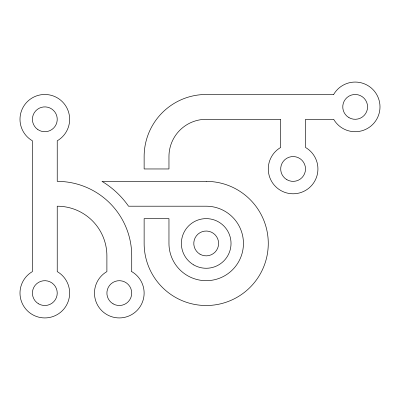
<?xml version="1.0" encoding="UTF-8"?>
<svg xmlns="http://www.w3.org/2000/svg" width="400" height="400" viewBox="0 0 400 400"><rect width="100%" height="100%" fill="white"/><g stroke="black" fill="none" stroke-linecap="round" stroke-linejoin="round"><path stroke-width="0.6" d="M333.67 94.475L206.205 94.475A62.07 62.07 0 0 0 144.135 156.545L144.135 168.96L168.96 168.96L168.96 156.545A37.24 37.24 0 0 1 206.205 119.305L280.685 119.305L280.685 147.46A24.83 24.83 0 0 0 274.08 184.92A24.83 24.83 0 0 0 312.12 184.92A24.83 24.83 0 0 0 305.515 147.46L305.515 119.305L333.67 119.305A24.83 24.83 0 0 0 371.13 125.91A24.83 24.83 0 0 0 371.13 87.87A24.83 24.83 0 0 0 333.67 94.475M206.205 181.375L101.995 181.375A86.9 86.9 0 0 1 128.55 206.205L206.205 206.205A37.24 37.24 0 0 1 243.445 243.445A37.24 37.24 0 0 1 206.205 280.685A37.24 37.24 0 0 1 168.96 243.445L168.96 218.615L144.135 218.615L144.135 243.445A62.07 62.07 0 0 0 206.205 305.515A62.07 62.07 0 0 0 268.275 243.445A62.07 62.07 0 0 0 206.205 181.375M131.72 271.6L131.72 255.86A74.485 74.485 0 0 0 57.235 181.375L57.235 140.805A24.83 24.83 0 0 0 63.84 103.345A24.83 24.83 0 0 0 25.8 103.345A24.83 24.83 0 0 0 32.405 140.805L32.405 271.6A24.83 24.83 0 0 0 25.8 309.06A24.83 24.83 0 0 0 63.84 309.06A24.83 24.83 0 0 0 57.235 271.6L57.235 206.205A49.655 49.655 0 0 1 106.89 255.86L106.89 271.6A24.83 24.83 0 0 0 100.285 309.06A24.83 24.83 0 0 0 138.325 309.06A24.83 24.83 0 0 0 131.72 271.6M38.615 303.85A12.415 12.415 0 0 0 57.235 293.1A12.415 12.415 0 0 0 38.615 282.35A12.415 12.415 0 0 0 38.615 303.85M113.1 303.85A12.415 12.415 0 0 0 131.72 293.1A12.415 12.415 0 0 0 113.1 282.35A12.415 12.415 0 0 0 113.1 303.85M37.86 129.585A12.415 12.415 0 0 0 57.205 120.19A12.415 12.415 0 0 0 39.395 108.14A12.415 12.415 0 0 0 37.86 129.585M193.79 264.945A24.83 24.83 0 0 0 231.03 243.445A24.83 24.83 0 0 0 193.79 221.945A24.83 24.83 0 0 0 193.79 264.945M199.995 254.195A12.415 12.415 0 0 0 218.615 243.445A12.415 12.415 0 0 0 199.995 232.695A12.415 12.415 0 0 0 199.995 254.195M286.895 179.71A12.415 12.415 0 0 0 305.515 168.96A12.415 12.415 0 0 0 286.895 158.21A12.415 12.415 0 0 0 286.895 179.71M348.965 117.64A12.415 12.415 0 0 0 367.585 106.89A12.415 12.415 0 0 0 348.965 96.14A12.415 12.415 0 0 0 348.965 117.64"/></g></svg>
